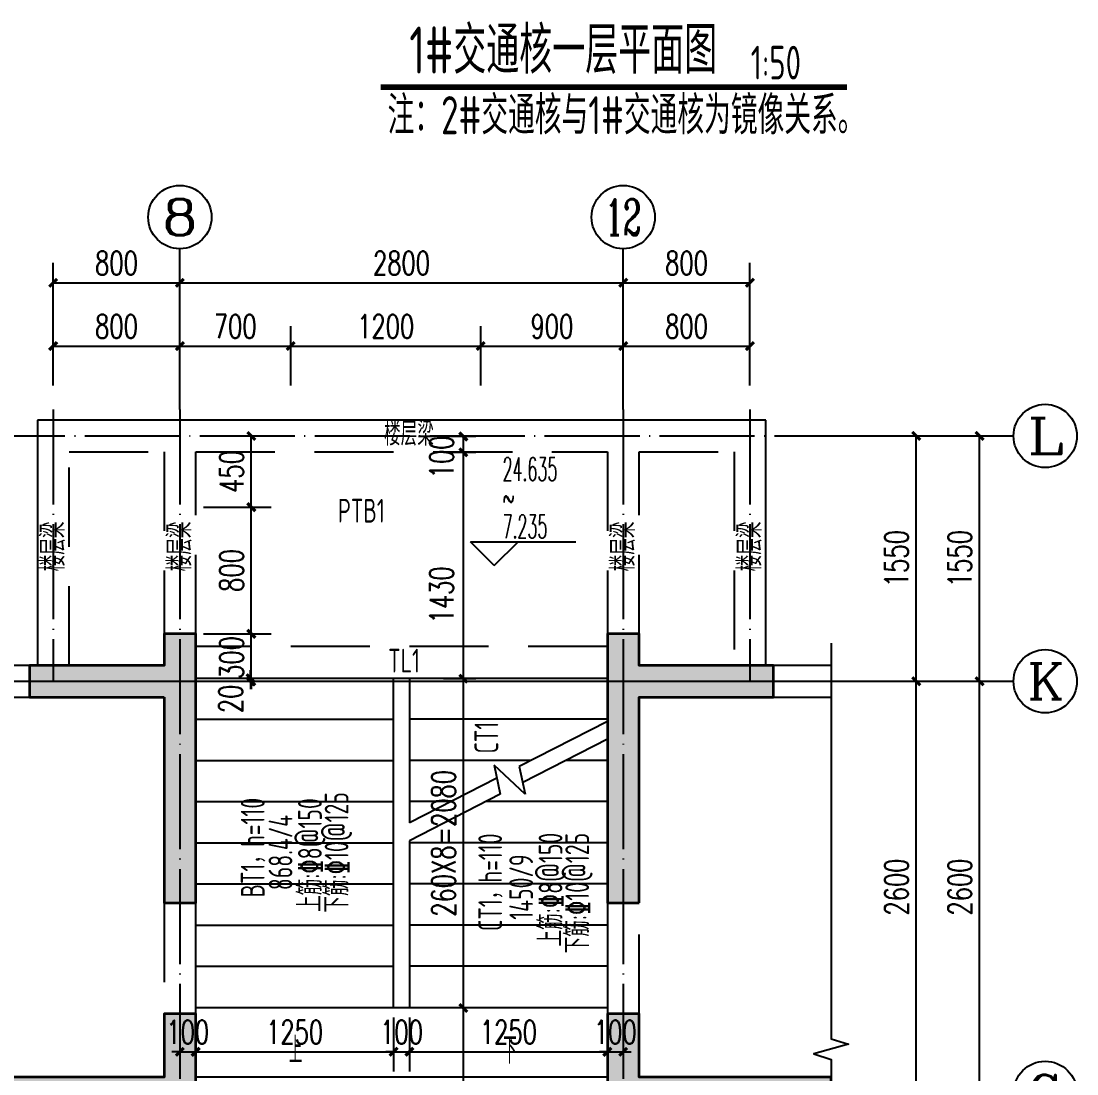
# Model space of a CAD drawing. Extents: x 393367 to 3005760, y 4998 to 826018.
# Drawn here: x 2802680 to 2809347, y 529447 to 536098 of the extents above; entities that cross this region are included whole.
import ezdxf
from ezdxf.enums import TextEntityAlignment as Align

# ---------------------------------------------------------------- set-up
doc = ezdxf.new("R2010")
doc.units = 0
doc.header["$LTSCALE"] = 1000
doc.linetypes.add('DASHED', pattern=[0.75, 0.5, -0.25])
doc.linetypes.add('DOTE', pattern=[2.42, 2, -0.2, 0.02, -0.2])
doc.layers.get('0').update_dxf_attribs({"linetype": 'CONTINUOUS'})
doc.layers.get('Defpoints').update_dxf_attribs({"linetype": 'CONTINUOUS'})
for name, color, linetype in [('AXIS', 3, 'CONTINUOUS'), ('AXIS_TEXT', 7, 'CONTINUOUS'), ('DIM_ELEV', 3, 'CONTINUOUS'), ('DIM_SYMB', 3, 'CONTINUOUS'), ('DOTE', 8, 'DOTE'), ('PUB_DIM', 3, 'CONTINUOUS'), ('PUB_TEXT', 7, 'CONTINUOUS'), ('S-梁', 4, 'DASHED'), ('S-梁实线', 4, 'CONTINUOUS'), ('S-砼墙', 150, 'CONTINUOUS'), ('S-砼墙填充', 251, 'CONTINUOUS'), ('STAIR', 2, 'CONTINUOUS'), ('TEXT', 7, 'CONTINUOUS'), ('THIN', 7, 'CONTINUOUS'), ('尺寸标注', 86, 'CONTINUOUS')]:
    doc.layers.add(name, color=color, linetype=linetype)
doc.styles.add('_TCH_AXIS', font='COMPLEX', dxfattribs={"bigfont": 'GBCBIG'})
doc.styles.add('_TCH_DIM', font='simplex.shx', dxfattribs={"width": 0.65, "bigfont": 'gbcbig.shx'})
doc.styles.add('_TCH_DIM_T3', font='SIMPLEX', dxfattribs={"width": 0.705882, "bigfont": 'GBCBIG'})
doc.styles.add('COMPLEX', font='COMPLEX')
doc.styles.add('TSSD_Rein', font='Tssdeng.shx', dxfattribs={"width": 0.7, "bigfont": 'hztxt.shx'})
doc.dimstyles.new('_TCH_ARCH&&50', dxfattribs={"dimtxt": 148.75, "dimasz": 50, "dimexe": 125, "dimexo": 150, "dimgap": 50, "dimtad": 1, "dimdec": 0, "dimzin": 0, "dimdsep": 46, "dimtxsty": '_TCH_DIM_T3', "dimblk": 'ARCHTICK', "dimcen": 0.09, "dimclrt": 4, "dimazin": 2, "dimtfac": 1, "dimtdec": 0, "dimtix": 1, "dimtmove": 2, "dimatfit": 3, "dimfxl": 1, "dimtolj": 1, "dimtzin": 0, "dimarcsym": 0})

# ---------------------------------------------------------------- blocks, each defined once
blk = doc.blocks.new('_axiso')
blk.add_circle((0, 0), 0.5)
at = {"layer": 'AXIS_TEXT', "style": 'COMPLEX', "width": 1.041667}
blk.add_attdef('A', text='', height=0.56, dxfattribs=at).set_placement((-0.25, -0.28), (0.25, -0.28), align=Align.FIT)
blk = doc.blocks.new('_ArchTick')
at = {"color": 0, "linetype": 'ByBlock', "const_width": 0.4}
blk.add_lwpolyline([(-0.5, -0.5), (0.5, 0.5)], dxfattribs=at)
blk = doc.blocks.new('*D2200')
at = {"layer": 'Defpoints', "color": 0, "transparency": 16777216}
for p in [(2807932.7, 531927), (2808332.7, 531927), (2807932.7, 529327)]:
    blk.add_point(p, dxfattribs=at)
at = {"layer": '尺寸标注', "color": 0, "lineweight": -2, "transparency": 16777216}
for p, q in [((2808082.7, 531927), (2808457.7, 531927)), ((2808332.7, 529327), (2808332.7, 531927)), ((2808082.7, 529327), (2808457.7, 529327))]:
    blk.add_line(p, q, dxfattribs=at)
at = {"layer": '尺寸标注', "color": 0, "lineweight": -2, "transparency": 16777216, "xscale": 50, "yscale": 50, "zscale": 50}
for p, rotation in [((2808332.7, 531927), 90), ((2808332.7, 529327), 270)]:
    blk.add_blockref('_ArchTick', p, dxfattribs=dict(at, rotation=rotation))
at = {"layer": '尺寸标注', "color": 4, "transparency": 16777216, "insert": (2808208.3, 530627), "char_height": 148.75, "attachment_point": 5, "rotation": 90, "style": '_TCH_DIM_T3'}
blk.add_mtext('\\A1;2600', dxfattribs=at)
blk = doc.blocks.new('*D2201')
at = {"layer": 'Defpoints', "color": 0, "transparency": 16777216}
for p in [(2807932.7, 533477), (2808332.7, 533477), (2807932.7, 531927)]:
    blk.add_point(p, dxfattribs=at)
at = {"layer": '尺寸标注', "color": 0, "lineweight": -2, "transparency": 16777216}
for p, q in [((2808082.7, 533477), (2808457.7, 533477)), ((2808332.7, 531927), (2808332.7, 533477)), ((2808082.7, 531927), (2808457.7, 531927))]:
    blk.add_line(p, q, dxfattribs=at)
at = {"layer": '尺寸标注', "color": 0, "lineweight": -2, "transparency": 16777216, "xscale": 50, "yscale": 50, "zscale": 50}
for p, rotation in [((2808332.7, 533477), 90), ((2808332.7, 531927), 270)]:
    blk.add_blockref('_ArchTick', p, dxfattribs=dict(at, rotation=rotation))
at = {"layer": '尺寸标注', "color": 4, "transparency": 16777216, "insert": (2808208.3, 532702), "char_height": 148.75, "attachment_point": 5, "rotation": 90, "style": '_TCH_DIM_T3'}
blk.add_mtext('\\A1;1550', dxfattribs=at)
blk = doc.blocks.new('*D2203')
at = {"layer": 'Defpoints', "color": 0, "transparency": 16777216}
for p in [(2807932.7, 531927), (2808732.7, 531927), (2807932.7, 529327)]:
    blk.add_point(p, dxfattribs=at)
at = {"layer": 'PUB_DIM', "color": 0, "lineweight": -2, "transparency": 16777216}
for p, q in [((2808082.7, 531927), (2808857.7, 531927)), ((2808732.7, 529327), (2808732.7, 531927)), ((2808082.7, 529327), (2808857.7, 529327))]:
    blk.add_line(p, q, dxfattribs=at)
at = {"layer": 'PUB_DIM', "color": 0, "lineweight": -2, "transparency": 16777216, "xscale": 50, "yscale": 50, "zscale": 50}
for p, rotation in [((2808732.7, 531927), 90), ((2808732.7, 529327), 270)]:
    blk.add_blockref('_ArchTick', p, dxfattribs=dict(at, rotation=rotation))
at = {"layer": 'PUB_DIM', "color": 4, "transparency": 16777216, "insert": (2808608.3, 530627), "char_height": 148.75, "attachment_point": 5, "rotation": 90, "style": '_TCH_DIM_T3'}
blk.add_mtext('\\A1;2600', dxfattribs=at)
blk = doc.blocks.new('*D2204')
at = {"layer": 'Defpoints', "color": 0, "transparency": 16777216}
for p in [(2807932.7, 533477), (2808732.7, 533477), (2807932.7, 531927)]:
    blk.add_point(p, dxfattribs=at)
at = {"layer": 'PUB_DIM', "color": 0, "lineweight": -2, "transparency": 16777216}
for p, q in [((2808082.7, 533477), (2808857.7, 533477)), ((2808732.7, 531927), (2808732.7, 533477)), ((2808082.7, 531927), (2808857.7, 531927))]:
    blk.add_line(p, q, dxfattribs=at)
at = {"layer": 'PUB_DIM', "color": 0, "lineweight": -2, "transparency": 16777216, "xscale": 50, "yscale": 50, "zscale": 50}
for p, rotation in [((2808732.7, 533477), 90), ((2808732.7, 531927), 270)]:
    blk.add_blockref('_ArchTick', p, dxfattribs=dict(at, rotation=rotation))
at = {"layer": 'PUB_DIM', "color": 4, "transparency": 16777216, "insert": (2808608.3, 532702), "char_height": 148.75, "attachment_point": 5, "rotation": 90, "style": '_TCH_DIM_T3'}
blk.add_mtext('\\A1;1550', dxfattribs=at)
blk = doc.blocks.new('*D2213')
at = {"layer": 'Defpoints', "color": 0, "transparency": 16777216}
for p in [(2803682, 534044.9), (2802882, 533644.9), (2803682, 533644.9)]:
    blk.add_point(p, dxfattribs=at)
at = {"layer": '尺寸标注', "color": 0, "lineweight": -2, "transparency": 16777216}
for p, q in [((2802882, 533794.9), (2802882, 534169.9)), ((2803682, 533794.9), (2803682, 534169.9)), ((2802882, 534044.9), (2803682, 534044.9))]:
    blk.add_line(p, q, dxfattribs=at)
at = {"layer": '尺寸标注', "color": 0, "lineweight": -2, "transparency": 16777216, "xscale": 50, "yscale": 50, "zscale": 50, "rotation": 180}
blk.add_blockref('_ArchTick', (2802882, 534044.9), dxfattribs=at)
at = {"layer": '尺寸标注', "color": 0, "lineweight": -2, "transparency": 16777216, "xscale": 50, "yscale": 50, "zscale": 50}
blk.add_blockref('_ArchTick', (2803682, 534044.9), dxfattribs=at)
at = {"layer": '尺寸标注', "color": 4, "transparency": 16777216, "insert": (2803282, 534169.3), "char_height": 148.75, "attachment_point": 5, "style": '_TCH_DIM_T3'}
blk.add_mtext('\\A1;800', dxfattribs=at)
blk = doc.blocks.new('*D2214')
at = {"layer": 'Defpoints', "color": 0, "transparency": 16777216}
for p in [(2804382, 534044.9), (2803682, 533644.9), (2804382, 533644.9)]:
    blk.add_point(p, dxfattribs=at)
at = {"layer": '尺寸标注', "color": 0, "lineweight": -2, "transparency": 16777216}
for p, q in [((2803682, 533794.9), (2803682, 534169.9)), ((2804382, 533794.9), (2804382, 534169.9)), ((2803682, 534044.9), (2804382, 534044.9))]:
    blk.add_line(p, q, dxfattribs=at)
at = {"layer": '尺寸标注', "color": 0, "lineweight": -2, "transparency": 16777216, "xscale": 50, "yscale": 50, "zscale": 50, "rotation": 180}
blk.add_blockref('_ArchTick', (2803682, 534044.9), dxfattribs=at)
at = {"layer": '尺寸标注', "color": 0, "lineweight": -2, "transparency": 16777216, "xscale": 50, "yscale": 50, "zscale": 50}
blk.add_blockref('_ArchTick', (2804382, 534044.9), dxfattribs=at)
at = {"layer": '尺寸标注', "color": 4, "transparency": 16777216, "insert": (2804032, 534169.3), "char_height": 148.75, "attachment_point": 5, "style": '_TCH_DIM_T3'}
blk.add_mtext('\\A1;700', dxfattribs=at)
blk = doc.blocks.new('*D2215')
at = {"layer": 'Defpoints', "color": 0, "transparency": 16777216}
for p in [(2805582, 534044.9), (2804382, 533644.9), (2805582, 533644.9)]:
    blk.add_point(p, dxfattribs=at)
at = {"layer": '尺寸标注', "color": 0, "lineweight": -2, "transparency": 16777216}
for p, q in [((2804382, 533794.9), (2804382, 534169.9)), ((2805582, 533794.9), (2805582, 534169.9)), ((2804382, 534044.9), (2805582, 534044.9))]:
    blk.add_line(p, q, dxfattribs=at)
at = {"layer": '尺寸标注', "color": 0, "lineweight": -2, "transparency": 16777216, "xscale": 50, "yscale": 50, "zscale": 50, "rotation": 180}
blk.add_blockref('_ArchTick', (2804382, 534044.9), dxfattribs=at)
at = {"layer": '尺寸标注', "color": 0, "lineweight": -2, "transparency": 16777216, "xscale": 50, "yscale": 50, "zscale": 50}
blk.add_blockref('_ArchTick', (2805582, 534044.9), dxfattribs=at)
at = {"layer": '尺寸标注', "color": 4, "transparency": 16777216, "insert": (2804982, 534169.3), "char_height": 148.75, "attachment_point": 5, "style": '_TCH_DIM_T3'}
blk.add_mtext('\\A1;1200', dxfattribs=at)
blk = doc.blocks.new('*D2216')
at = {"layer": 'Defpoints', "color": 0, "transparency": 16777216}
for p in [(2806482, 534044.9), (2805582, 533644.9), (2806482, 533644.9)]:
    blk.add_point(p, dxfattribs=at)
at = {"layer": '尺寸标注', "color": 0, "lineweight": -2, "transparency": 16777216}
for p, q in [((2805582, 533794.9), (2805582, 534169.9)), ((2806482, 533794.9), (2806482, 534169.9)), ((2805582, 534044.9), (2806482, 534044.9))]:
    blk.add_line(p, q, dxfattribs=at)
at = {"layer": '尺寸标注', "color": 0, "lineweight": -2, "transparency": 16777216, "xscale": 50, "yscale": 50, "zscale": 50, "rotation": 180}
blk.add_blockref('_ArchTick', (2805582, 534044.9), dxfattribs=at)
at = {"layer": '尺寸标注', "color": 0, "lineweight": -2, "transparency": 16777216, "xscale": 50, "yscale": 50, "zscale": 50}
blk.add_blockref('_ArchTick', (2806482, 534044.9), dxfattribs=at)
at = {"layer": '尺寸标注', "color": 4, "transparency": 16777216, "insert": (2806032, 534169.3), "char_height": 148.75, "attachment_point": 5, "style": '_TCH_DIM_T3'}
blk.add_mtext('\\A1;900', dxfattribs=at)
blk = doc.blocks.new('*D2217')
at = {"layer": 'Defpoints', "color": 0, "transparency": 16777216}
for p in [(2807282, 534044.9), (2806482, 533644.9), (2807282, 533644.9)]:
    blk.add_point(p, dxfattribs=at)
at = {"layer": '尺寸标注', "color": 0, "lineweight": -2, "transparency": 16777216}
for p, q in [((2806482, 533794.9), (2806482, 534169.9)), ((2807282, 533794.9), (2807282, 534169.9)), ((2806482, 534044.9), (2807282, 534044.9))]:
    blk.add_line(p, q, dxfattribs=at)
at = {"layer": '尺寸标注', "color": 0, "lineweight": -2, "transparency": 16777216, "xscale": 50, "yscale": 50, "zscale": 50, "rotation": 180}
blk.add_blockref('_ArchTick', (2806482, 534044.9), dxfattribs=at)
at = {"layer": '尺寸标注', "color": 0, "lineweight": -2, "transparency": 16777216, "xscale": 50, "yscale": 50, "zscale": 50}
blk.add_blockref('_ArchTick', (2807282, 534044.9), dxfattribs=at)
at = {"layer": '尺寸标注', "color": 4, "transparency": 16777216, "insert": (2806882, 534169.3), "char_height": 148.75, "attachment_point": 5, "style": '_TCH_DIM_T3'}
blk.add_mtext('\\A1;800', dxfattribs=at)
blk = doc.blocks.new('*D2218')
at = {"layer": 'Defpoints', "color": 0, "transparency": 16777216}
for p in [(2803682, 534444.9), (2802882, 533644.9), (2803682, 533644.9)]:
    blk.add_point(p, dxfattribs=at)
at = {"layer": 'PUB_DIM', "color": 0, "lineweight": -2, "transparency": 16777216}
for p, q in [((2802882, 533794.9), (2802882, 534569.9)), ((2803682, 533794.9), (2803682, 534569.9)), ((2802882, 534444.9), (2803682, 534444.9))]:
    blk.add_line(p, q, dxfattribs=at)
at = {"layer": 'PUB_DIM', "color": 0, "lineweight": -2, "transparency": 16777216, "xscale": 50, "yscale": 50, "zscale": 50, "rotation": 180}
blk.add_blockref('_ArchTick', (2802882, 534444.9), dxfattribs=at)
at = {"layer": 'PUB_DIM', "color": 0, "lineweight": -2, "transparency": 16777216, "xscale": 50, "yscale": 50, "zscale": 50}
blk.add_blockref('_ArchTick', (2803682, 534444.9), dxfattribs=at)
at = {"layer": 'PUB_DIM', "color": 4, "transparency": 16777216, "insert": (2803282, 534569.3), "char_height": 148.75, "attachment_point": 5, "style": '_TCH_DIM_T3'}
blk.add_mtext('\\A1;800', dxfattribs=at)
blk = doc.blocks.new('*D2219')
at = {"layer": 'Defpoints', "color": 0, "transparency": 16777216}
for p in [(2806482, 534444.9), (2803682, 533644.9), (2806482, 533644.9)]:
    blk.add_point(p, dxfattribs=at)
at = {"layer": 'PUB_DIM', "color": 0, "lineweight": -2, "transparency": 16777216}
for p, q in [((2803682, 533794.9), (2803682, 534569.9)), ((2806482, 533794.9), (2806482, 534569.9)), ((2803682, 534444.9), (2806482, 534444.9))]:
    blk.add_line(p, q, dxfattribs=at)
at = {"layer": 'PUB_DIM', "color": 0, "lineweight": -2, "transparency": 16777216, "xscale": 50, "yscale": 50, "zscale": 50, "rotation": 180}
blk.add_blockref('_ArchTick', (2803682, 534444.9), dxfattribs=at)
at = {"layer": 'PUB_DIM', "color": 0, "lineweight": -2, "transparency": 16777216, "xscale": 50, "yscale": 50, "zscale": 50}
blk.add_blockref('_ArchTick', (2806482, 534444.9), dxfattribs=at)
at = {"layer": 'PUB_DIM', "color": 4, "transparency": 16777216, "insert": (2805082, 534569.3), "char_height": 148.75, "attachment_point": 5, "style": '_TCH_DIM_T3'}
blk.add_mtext('\\A1;2800', dxfattribs=at)
blk = doc.blocks.new('*D2220')
at = {"layer": 'Defpoints', "color": 0, "transparency": 16777216}
for p in [(2807282, 534444.9), (2806482, 533644.9), (2807282, 533644.9)]:
    blk.add_point(p, dxfattribs=at)
at = {"layer": 'PUB_DIM', "color": 0, "lineweight": -2, "transparency": 16777216}
for p, q in [((2806482, 533794.9), (2806482, 534569.9)), ((2807282, 533794.9), (2807282, 534569.9)), ((2806482, 534444.9), (2807282, 534444.9))]:
    blk.add_line(p, q, dxfattribs=at)
at = {"layer": 'PUB_DIM', "color": 0, "lineweight": -2, "transparency": 16777216, "xscale": 50, "yscale": 50, "zscale": 50, "rotation": 180}
blk.add_blockref('_ArchTick', (2806482, 534444.9), dxfattribs=at)
at = {"layer": 'PUB_DIM', "color": 0, "lineweight": -2, "transparency": 16777216, "xscale": 50, "yscale": 50, "zscale": 50}
blk.add_blockref('_ArchTick', (2807282, 534444.9), dxfattribs=at)
at = {"layer": 'PUB_DIM', "color": 4, "transparency": 16777216, "insert": (2806882, 534569.3), "char_height": 148.75, "attachment_point": 5, "style": '_TCH_DIM_T3'}
blk.add_mtext('\\A1;800', dxfattribs=at)
blk = doc.blocks.new('*D2221')
at = {"layer": 'Defpoints', "color": 0, "transparency": 16777216}
for p in [(2806382, 529953.2), (2806482, 529953.2), (2806482, 529586.4)]:
    blk.add_point(p, dxfattribs=at)
at = {"layer": '尺寸标注', "color": 0, "lineweight": -2, "transparency": 16777216}
for p, q in [((2806382, 529803.2), (2806382, 529461.4)), ((2806482, 529803.2), (2806482, 529461.4)), ((2806382, 529586.4), (2806332, 529586.4)), ((2806382, 529586.4), (2806482, 529586.4)), ((2806482, 529586.4), (2806532, 529586.4))]:
    blk.add_line(p, q, dxfattribs=at)
at = {"layer": '尺寸标注', "color": 0, "lineweight": -2, "transparency": 16777216, "xscale": 50, "yscale": 50, "zscale": 50}
blk.add_blockref('_ArchTick', (2806382, 529586.4), dxfattribs=at)
at = {"layer": '尺寸标注', "color": 0, "lineweight": -2, "transparency": 16777216, "xscale": 50, "yscale": 50, "zscale": 50, "rotation": 180}
blk.add_blockref('_ArchTick', (2806482, 529586.4), dxfattribs=at)
at = {"layer": '尺寸标注', "color": 4, "transparency": 16777216, "insert": (2806432, 529710.8), "char_height": 148.75, "attachment_point": 5, "style": '_TCH_DIM_T3'}
blk.add_mtext('\\A1;100', dxfattribs=at)
blk = doc.blocks.new('*D2222')
at = {"layer": 'Defpoints', "color": 0, "transparency": 16777216}
for p in [(2805132, 529953.2), (2806382, 529953.2), (2806382, 529586.4)]:
    blk.add_point(p, dxfattribs=at)
at = {"layer": '尺寸标注', "color": 0, "lineweight": -2, "transparency": 16777216}
for p, q in [((2805132, 529803.2), (2805132, 529461.4)), ((2806382, 529803.2), (2806382, 529461.4)), ((2805132, 529586.4), (2806382, 529586.4))]:
    blk.add_line(p, q, dxfattribs=at)
at = {"layer": '尺寸标注', "color": 0, "lineweight": -2, "transparency": 16777216, "xscale": 50, "yscale": 50, "zscale": 50, "rotation": 180}
blk.add_blockref('_ArchTick', (2805132, 529586.4), dxfattribs=at)
at = {"layer": '尺寸标注', "color": 0, "lineweight": -2, "transparency": 16777216, "xscale": 50, "yscale": 50, "zscale": 50}
blk.add_blockref('_ArchTick', (2806382, 529586.4), dxfattribs=at)
at = {"layer": '尺寸标注', "color": 4, "transparency": 16777216, "insert": (2805757, 529710.8), "char_height": 148.75, "attachment_point": 5, "style": '_TCH_DIM_T3'}
blk.add_mtext('\\A1;1250', dxfattribs=at)
blk = doc.blocks.new('*D2223')
at = {"layer": 'Defpoints', "color": 0, "transparency": 16777216}
for p in [(2805032, 529953.2), (2805132, 529953.2), (2805132, 529586.4)]:
    blk.add_point(p, dxfattribs=at)
at = {"layer": '尺寸标注', "color": 0, "lineweight": -2, "transparency": 16777216}
for p, q in [((2805032, 529803.2), (2805032, 529461.4)), ((2805132, 529803.2), (2805132, 529461.4)), ((2805032, 529586.4), (2804982, 529586.4)), ((2805032, 529586.4), (2805132, 529586.4)), ((2805132, 529586.4), (2805182, 529586.4))]:
    blk.add_line(p, q, dxfattribs=at)
at = {"layer": '尺寸标注', "color": 0, "lineweight": -2, "transparency": 16777216, "xscale": 50, "yscale": 50, "zscale": 50}
blk.add_blockref('_ArchTick', (2805032, 529586.4), dxfattribs=at)
at = {"layer": '尺寸标注', "color": 0, "lineweight": -2, "transparency": 16777216, "xscale": 50, "yscale": 50, "zscale": 50, "rotation": 180}
blk.add_blockref('_ArchTick', (2805132, 529586.4), dxfattribs=at)
at = {"layer": '尺寸标注', "color": 4, "transparency": 16777216, "insert": (2805082, 529710.8), "char_height": 148.75, "attachment_point": 5, "style": '_TCH_DIM_T3'}
blk.add_mtext('\\A1;100', dxfattribs=at)
blk = doc.blocks.new('*D2224')
at = {"layer": 'Defpoints', "color": 0, "transparency": 16777216}
for p in [(2803782, 529953.2), (2805032, 529953.2), (2805032, 529586.4)]:
    blk.add_point(p, dxfattribs=at)
at = {"layer": '尺寸标注', "color": 0, "lineweight": -2, "transparency": 16777216}
for p, q in [((2803782, 529803.2), (2803782, 529461.4)), ((2805032, 529803.2), (2805032, 529461.4)), ((2803782, 529586.4), (2805032, 529586.4))]:
    blk.add_line(p, q, dxfattribs=at)
at = {"layer": '尺寸标注', "color": 0, "lineweight": -2, "transparency": 16777216, "xscale": 50, "yscale": 50, "zscale": 50, "rotation": 180}
blk.add_blockref('_ArchTick', (2803782, 529586.4), dxfattribs=at)
at = {"layer": '尺寸标注', "color": 0, "lineweight": -2, "transparency": 16777216, "xscale": 50, "yscale": 50, "zscale": 50}
blk.add_blockref('_ArchTick', (2805032, 529586.4), dxfattribs=at)
at = {"layer": '尺寸标注', "color": 4, "transparency": 16777216, "insert": (2804407, 529710.8), "char_height": 148.75, "attachment_point": 5, "style": '_TCH_DIM_T3'}
blk.add_mtext('\\A1;1250', dxfattribs=at)
blk = doc.blocks.new('*D2225')
at = {"layer": 'Defpoints', "color": 0, "transparency": 16777216}
for p in [(2803682, 529953.2), (2803782, 529953.2), (2803782, 529586.4)]:
    blk.add_point(p, dxfattribs=at)
at = {"layer": '尺寸标注', "color": 0, "lineweight": -2, "transparency": 16777216}
for p, q in [((2803682, 529803.2), (2803682, 529461.4)), ((2803782, 529803.2), (2803782, 529461.4)), ((2803682, 529586.4), (2803632, 529586.4)), ((2803682, 529586.4), (2803782, 529586.4)), ((2803782, 529586.4), (2803832, 529586.4))]:
    blk.add_line(p, q, dxfattribs=at)
at = {"layer": '尺寸标注', "color": 0, "lineweight": -2, "transparency": 16777216, "xscale": 50, "yscale": 50, "zscale": 50}
blk.add_blockref('_ArchTick', (2803682, 529586.4), dxfattribs=at)
at = {"layer": '尺寸标注', "color": 0, "lineweight": -2, "transparency": 16777216, "xscale": 50, "yscale": 50, "zscale": 50, "rotation": 180}
blk.add_blockref('_ArchTick', (2803782, 529586.4), dxfattribs=at)
at = {"layer": '尺寸标注', "color": 4, "transparency": 16777216, "insert": (2803732, 529710.8), "char_height": 148.75, "attachment_point": 5, "style": '_TCH_DIM_T3'}
blk.add_mtext('\\A1;100', dxfattribs=at)
blk = doc.blocks.new('*D2226')
at = {"layer": 'Defpoints', "color": 0, "transparency": 16777216}
for p in [(2805472.5, 533473.2), (2805701, 533473.2), (2805701, 533373.2)]:
    blk.add_point(p, dxfattribs=at)
at = {"layer": '尺寸标注', "color": 0, "lineweight": -2, "transparency": 16777216}
for p, q in [((2805551, 533473.2), (2805347.5, 533473.2)), ((2805472.5, 533373.2), (2805472.5, 533473.2)), ((2805551, 533373.2), (2805347.5, 533373.2))]:
    blk.add_line(p, q, dxfattribs=at)
at = {"layer": '尺寸标注', "color": 0, "lineweight": -2, "transparency": 16777216, "xscale": 50, "yscale": 50, "zscale": 50}
for p, rotation in [((2805472.5, 533473.2), 90), ((2805472.5, 533373.2), 270)]:
    blk.add_blockref('_ArchTick', p, dxfattribs=dict(at, rotation=rotation))
at = {"layer": '尺寸标注', "color": 4, "transparency": 16777216, "insert": (2805335, 533344.3), "char_height": 148.75, "attachment_point": 5, "rotation": 90, "style": '_TCH_DIM_T3'}
blk.add_mtext('\\A1;100', dxfattribs=at)
blk = doc.blocks.new('*D2227')
at = {"layer": 'Defpoints', "color": 0, "transparency": 16777216}
for p in [(2805472.5, 533373.2), (2805701, 533373.2), (2805701, 531943.2)]:
    blk.add_point(p, dxfattribs=at)
at = {"layer": '尺寸标注', "color": 0, "lineweight": -2, "transparency": 16777216}
for p, q in [((2805551, 533373.2), (2805347.5, 533373.2)), ((2805472.5, 531943.2), (2805472.5, 533373.2)), ((2805551, 531943.2), (2805347.5, 531943.2))]:
    blk.add_line(p, q, dxfattribs=at)
at = {"layer": '尺寸标注', "color": 0, "lineweight": -2, "transparency": 16777216, "xscale": 50, "yscale": 50, "zscale": 50}
for p, rotation in [((2805472.5, 533373.2), 90), ((2805472.5, 531943.2), 270)]:
    blk.add_blockref('_ArchTick', p, dxfattribs=dict(at, rotation=rotation))
at = {"layer": '尺寸标注', "color": 4, "transparency": 16777216, "insert": (2805335, 532473.1), "char_height": 148.75, "attachment_point": 5, "rotation": 90, "style": '_TCH_DIM_T3'}
blk.add_mtext('\\A1;1430', dxfattribs=at)
blk = doc.blocks.new('*D2228')
at = {"layer": 'Defpoints', "color": 0, "transparency": 16777216}
for p in [(2805472.5, 531943.2), (2805701, 531943.2), (2805701, 529863.2)]:
    blk.add_point(p, dxfattribs=at)
at = {"layer": '尺寸标注', "color": 0, "lineweight": -2, "transparency": 16777216}
for p, q in [((2805551, 531943.2), (2805347.5, 531943.2)), ((2805472.5, 529863.2), (2805472.5, 531943.2)), ((2805551, 529863.2), (2805347.5, 529863.2))]:
    blk.add_line(p, q, dxfattribs=at)
at = {"layer": '尺寸标注', "color": 0, "lineweight": -2, "transparency": 16777216, "xscale": 50, "yscale": 50, "zscale": 50}
for p, rotation in [((2805472.5, 531943.2), 90), ((2805472.5, 529863.2), 270)]:
    blk.add_blockref('_ArchTick', p, dxfattribs=dict(at, rotation=rotation))
at = {"layer": '尺寸标注', "color": 4, "transparency": 16777216, "insert": (2805348.1, 530903.2), "char_height": 148.75, "attachment_point": 5, "rotation": 90, "style": '_TCH_DIM_T3'}
blk.add_mtext('\\A1;260X8=2080', dxfattribs=at)
blk = doc.blocks.new('*D2229')
at = {"layer": 'Defpoints', "color": 0, "transparency": 16777216}
for p in [(2805472.5, 529863.2), (2805701, 529863.2), (2805701, 527923.2)]:
    blk.add_point(p, dxfattribs=at)
at = {"layer": '尺寸标注', "color": 0, "lineweight": -2, "transparency": 16777216}
for p, q in [((2805551, 529863.2), (2805347.5, 529863.2)), ((2805472.5, 527923.2), (2805472.5, 529863.2)), ((2805551, 527923.2), (2805347.5, 527923.2))]:
    blk.add_line(p, q, dxfattribs=at)
at = {"layer": '尺寸标注', "color": 0, "lineweight": -2, "transparency": 16777216, "xscale": 50, "yscale": 50, "zscale": 50}
for p, rotation in [((2805472.5, 529863.2), 90), ((2805472.5, 527923.2), 270)]:
    blk.add_blockref('_ArchTick', p, dxfattribs=dict(at, rotation=rotation))
at = {"layer": '尺寸标注', "color": 4, "transparency": 16777216, "insert": (2805335, 528996.4), "char_height": 148.75, "attachment_point": 5, "rotation": 90, "style": '_TCH_DIM_T3'}
blk.add_mtext('\\A1;1940', dxfattribs=at)
blk = doc.blocks.new('*D2231')
at = {"layer": 'Defpoints', "color": 0, "transparency": 16777216}
for p in [(2803682, 532227), (2804133.3, 532227), (2803682, 531927)]:
    blk.add_point(p, dxfattribs=at)
at = {"layer": 'PUB_DIM', "color": 0, "lineweight": -2, "transparency": 16777216}
for p, q in [((2803832, 532227), (2804258.3, 532227)), ((2804133.3, 532227), (2804133.3, 532277)), ((2804133.3, 531927), (2804133.3, 532227)), ((2803832, 531927), (2804258.3, 531927)), ((2804133.3, 531927), (2804133.3, 531877))]:
    blk.add_line(p, q, dxfattribs=at)
at = {"layer": 'PUB_DIM', "color": 0, "lineweight": -2, "transparency": 16777216, "xscale": 50, "yscale": 50, "zscale": 50}
for p, rotation in [((2804133.3, 532227), 270), ((2804133.3, 531927), 90)]:
    blk.add_blockref('_ArchTick', p, dxfattribs=dict(at, rotation=rotation))
at = {"layer": 'PUB_DIM', "color": 4, "transparency": 16777216, "insert": (2804008.9, 532077), "char_height": 148.75, "attachment_point": 5, "rotation": 90, "style": '_TCH_DIM_T3'}
blk.add_mtext('\\A1;300', dxfattribs=at)
blk = doc.blocks.new('*D2232')
at = {"layer": 'Defpoints', "color": 0, "transparency": 16777216}
for p in [(2803682, 533027), (2804133.3, 533027), (2803682, 532227)]:
    blk.add_point(p, dxfattribs=at)
at = {"layer": 'PUB_DIM', "color": 0, "lineweight": -2, "transparency": 16777216}
for p, q in [((2803832, 533027), (2804258.3, 533027)), ((2804133.3, 532227), (2804133.3, 533027)), ((2803832, 532227), (2804258.3, 532227))]:
    blk.add_line(p, q, dxfattribs=at)
at = {"layer": 'PUB_DIM', "color": 0, "lineweight": -2, "transparency": 16777216, "xscale": 50, "yscale": 50, "zscale": 50}
for p, rotation in [((2804133.3, 533027), 90), ((2804133.3, 532227), 270)]:
    blk.add_blockref('_ArchTick', p, dxfattribs=dict(at, rotation=rotation))
at = {"layer": 'PUB_DIM', "color": 4, "transparency": 16777216, "insert": (2804008.9, 532627), "char_height": 148.75, "attachment_point": 5, "rotation": 90, "style": '_TCH_DIM_T3'}
blk.add_mtext('\\A1;800', dxfattribs=at)
blk = doc.blocks.new('*D2233')
at = {"layer": 'Defpoints', "color": 0, "transparency": 16777216}
for p in [(2803682, 533477), (2804133.3, 533477), (2803682, 533027)]:
    blk.add_point(p, dxfattribs=at)
at = {"layer": 'PUB_DIM', "color": 0, "lineweight": -2, "transparency": 16777216}
for p, q in [((2803832, 533477), (2804258.3, 533477)), ((2804133.3, 533027), (2804133.3, 533477)), ((2803832, 533027), (2804258.3, 533027))]:
    blk.add_line(p, q, dxfattribs=at)
at = {"layer": 'PUB_DIM', "color": 0, "lineweight": -2, "transparency": 16777216, "xscale": 50, "yscale": 50, "zscale": 50}
for p, rotation in [((2804133.3, 533477), 90), ((2804133.3, 533027), 270)]:
    blk.add_blockref('_ArchTick', p, dxfattribs=dict(at, rotation=rotation))
at = {"layer": 'PUB_DIM', "color": 4, "transparency": 16777216, "insert": (2804008.9, 533252), "char_height": 148.75, "attachment_point": 5, "rotation": 90, "style": '_TCH_DIM_T3'}
blk.add_mtext('\\A1;450', dxfattribs=at)
blk = doc.blocks.new('A$C388434FB')
at = {"layer": 'S-砼墙填充'}
for points in [[(1353, 4786.9), (1353, 3486.9), (1553, 3486.9), (1553, 5186.9), (1353, 5186.9), (1353, 4986.9), (503, 4986.9), (503, 4786.9)], [(4353, 3486.8), (4353, 4786.8), (5203, 4786.9), (5203, 4986.9), (4353, 4986.8), (4353, 5186.9), (4153, 5186.9), (4153, 3486.8)], [(1552.9, 2186.9), (1552.9, 2786.9), (1352.9, 2786.9), (1352.9, 2386.9), (140, 2386.9), (140, 2186.9)], [(5566, 2186.9), (5566, 2386.9), (4353.1, 2386.9), (4353.1, 2786.9), (4153.1, 2786.9), (4153.1, 2186.9)], [(1702.9, 140), (1702.9, 886.9), (1352.9, 886.9), (1352.9, 686.9), (1502.9, 686.9), (1502.9, 140)], [(4353.1, 686.8), (4353.1, 886.8), (4003.1, 886.8), (4003.1, 140), (4203.1, 140), (4203.1, 686.8)]]:
    blk.add_hatch(color=142, dxfattribs=at).paths.add_polyline_path(points)
at = {"layer": 'S-梁'}
for p, q in [((753, 4986.9), (753, 6336.9)), ((753, 6336.9), (1353, 6336.9)), ((1353, 6336.9), (1353, 5186.9)), ((1553, 6336.9), (4153, 6336.9)), ((1553, 5186.9), (1553, 6336.9)), ((4153, 6336.9), (4153, 5186.9)), ((4353, 6336.9), (4953, 6336.9)), ((4353, 5186.9), (4353, 6336.9)), ((4953, 6336.9), (4953, 4986.9)), ((4153, 5106.8), (1553, 5106.9)), ((140, 4786.9), (503, 4786.9)), ((5203, 4786.9), (5566, 4786.9)), ((1353, 3486.9), (1352.9, 2786.9)), ((4353.1, 2786.9), (4353, 3486.9)), ((1352.9, 2186.9), (1352.9, 886.9)), ((1552.9, 886.9), (1552.9, 2186.9)), ((1552.9, 2186.9), (4153.1, 2186.9)), ((4153.1, 2186.9), (4153.1, 886.8)), ((4353.1, 886.8), (4353.1, 2186.9)), ((4003.1, 886.8), (1702.9, 886.9))]:
    blk.add_line(p, q, dxfattribs=at)
at = {"layer": 'S-梁实线'}
for p, q in [((553, 6536.9), (553, 4986.9)), ((1453, 6536.9), (553, 6536.9)), ((4253, 6536.9), (1453, 6536.9)), ((5153, 6536.9), (4253, 6536.9)), ((5153, 4986.9), (5153, 6536.9)), ((503, 4986.9), (140, 4986.9)), ((5566, 4986.9), (5203, 4986.9)), ((1553, 4906.9), (4153, 4906.8)), ((1552.9, 2786.9), (1553, 3486.9)), ((4153, 3486.8), (4153.1, 2786.9)), ((4153.1, 2386.9), (1552.9, 2386.9)), ((1702.9, 686.9), (4003.1, 686.8))]:
    blk.add_line(p, q, dxfattribs=at)
at = {"layer": 'S-砼墙', "color": 150, "lineweight": 35}
for points in [[(1353, 4786.9), (1353, 3486.9), (1553, 3486.9), (1553, 5186.9), (1353, 5186.9), (1353, 4986.9), (503, 4986.9), (503, 4786.9)], [(4353, 3486.8), (4353, 4786.8), (5203, 4786.9), (5203, 4986.9), (4353, 4986.8), (4353, 5186.9), (4153, 5186.9), (4153, 3486.8)], [(1552.9, 2186.9), (1552.9, 2786.9), (1352.9, 2786.9), (1352.9, 2386.9), (140, 2386.9), (140, 2186.9)], [(5566, 2186.9), (5566, 2386.9), (4353.1, 2386.9), (4353.1, 2786.9), (4153.1, 2786.9), (4153.1, 2186.9)], [(1702.9, 140), (1702.9, 886.9), (1352.9, 886.9), (1352.9, 686.9), (1502.9, 686.9), (1502.9, 140), (1702.9, 140), (1702.9, 140)], [(4353.1, 686.8), (4353.1, 886.8), (4003.1, 886.8), (4003.1, 140), (4003.1, 140), (4003.1, 140), (4203.1, 140), (4203.1, 686.8)]]:
    blk.add_lwpolyline(points, close=True, dxfattribs=at)
at = {"layer": 'THIN'}
for points in [[(140, 5126.9), (140, 2628.5), (250, 2593.5), (30, 2533.5), (140, 2498.5), (140, 0)], [(5566, 5126.9), (5566, 2628.5), (5676, 2593.5), (5456, 2533.5), (5566, 2498.5), (5566, 0)], [(5706, 140), (2918, 140), (2883, 30), (2823, 250), (2788, 140), (0, 140)]]:
    blk.add_lwpolyline(points, dxfattribs=at)
blk = doc.blocks.new('*D2236')
at = {"layer": 'Defpoints', "color": 0, "transparency": 16777216}
for p in [(2805472.5, 531943.2), (2805701, 531943.2), (2805701, 529863.2)]:
    blk.add_point(p, dxfattribs=at)
at = {"layer": '尺寸标注', "color": 0, "lineweight": -2, "transparency": 16777216}
for p, q in [((2805551, 531943.2), (2805347.5, 531943.2)), ((2805472.5, 529863.2), (2805472.5, 531943.2)), ((2805551, 529863.2), (2805347.5, 529863.2))]:
    blk.add_line(p, q, dxfattribs=at)
at = {"layer": '尺寸标注', "color": 0, "lineweight": -2, "transparency": 16777216, "xscale": 50, "yscale": 50, "zscale": 50}
for p, rotation in [((2805472.5, 531943.2), 90), ((2805472.5, 529863.2), 270)]:
    blk.add_blockref('_ArchTick', p, dxfattribs=dict(at, rotation=rotation))
at = {"layer": '尺寸标注', "color": 4, "transparency": 16777216, "insert": (2805348.1, 530903.2), "char_height": 148.75, "attachment_point": 5, "rotation": 90, "style": '_TCH_DIM_T3'}
blk.add_mtext('\\A1;260X8=2080', dxfattribs=at)
blk = doc.blocks.new('*D2237')
at = {"layer": 'Defpoints', "color": 0, "transparency": 16777216}
for p in [(2803782.1, 531947), (2803782.1, 531927), (2804128.1, 531927)]:
    blk.add_point(p, dxfattribs=at)
at = {"layer": 'PUB_DIM', "color": 0, "lineweight": -2, "transparency": 16777216}
for p, q in [((2803932.1, 531947), (2804253.1, 531947)), ((2804128.1, 531947), (2804128.1, 531997)), ((2804128.1, 531947), (2804128.1, 531927)), ((2803932.1, 531927), (2804253.1, 531927)), ((2804128.1, 531927), (2804128.1, 531877))]:
    blk.add_line(p, q, dxfattribs=at)
at = {"layer": 'PUB_DIM', "color": 0, "lineweight": -2, "transparency": 16777216, "xscale": 50, "yscale": 50, "zscale": 50}
for p, rotation in [((2804128.1, 531947), 270), ((2804128.1, 531927), 90)]:
    blk.add_blockref('_ArchTick', p, dxfattribs=dict(at, rotation=rotation))
at = {"layer": 'PUB_DIM', "color": 4, "transparency": 16777216, "insert": (2804003.7, 531816.2), "char_height": 148.75, "attachment_point": 5, "rotation": 90, "style": '_TCH_DIM_T3'}
blk.add_mtext('\\A1;20', dxfattribs=at)

msp = doc.modelspace()

# ---------------------------------------------------------------- linework, layer by layer
at = {"layer": 'AXIS'}
for p, q in [((2803682.03303, 533644.87682), (2803682.03303, 534659.4844)), ((2806482.03303, 533644.87682), (2806482.03303, 534659.4844)), ((2807932.67957, 533476.99171), (2808947.28715, 533476.99171)), ((2807932.67957, 531926.99172), (2808947.28715, 531926.99172))]:
    msp.add_line(p, q, dxfattribs=at)
at = {"layer": 'DIM_ELEV', "color": 6}
for p, q in [((2805668.11174, 532657.79615), (2805518.11174, 532807.79615)), ((2805518.11174, 532807.79615), (2806183.03221, 532807.79615)), ((2805668.11174, 532657.79615), (2805818.11174, 532807.79615))]:
    msp.add_line(p, q, dxfattribs=at)
at = {"layer": 'DIM_SYMB', "const_width": 35}
msp.add_lwpolyline([(2804951.26733, 535681.17862), (2807896.00665, 535681.17862)], dxfattribs=at)
at = {"layer": 'DIM_SYMB'}
for points in [[(2804407.03303, 529736.99167, 0, 0, 0), (2804407.03303, 532661.99167, 0, 0, 0), (2805757.03303, 532661.99167, 0, 0, 0), (2805757.03303, 531576.99167, 40, 0, 0), (2805757.03303, 531426.99167, 0, 0, 0)], [(2805757.03303, 529736.99167, 0, 0, 0), (2805757.03303, 531016.99167, 40, 0, 0), (2805757.03303, 531166.99167, 0, 0, 0)]]:
    msp.add_lwpolyline(points, format="xyseb", dxfattribs=at)
at = {"layer": 'DOTE', "linetype": 'DOTE', "ltscale": 0.3}
for p, q in [((2802882.03303, 533644.87682), (2802882.03303, 531926.99171)), ((2803682.03303, 533644.87682), (2803682.03303, 527826.99171)), ((2806482.03303, 533644.87682), (2806482.03303, 527826.99171)), ((2807282.03303, 533644.87682), (2807282.03303, 531926.99171)), ((2802356.07318, 533476.99171), (2807932.67957, 533476.99171)), ((2801982.03702, 531926.99168), (2808182.03702, 531926.99168)), ((2802356.07318, 531926.99171), (2807932.67957, 531926.99171))]:
    msp.add_line(p, q, dxfattribs=at)
at = {"layer": 'STAIR'}
for p, q in [((2805032.03303, 529866.99167), (2805032.03303, 531946.99167)), ((2805132.03303, 531946.99167), (2805132.03303, 531032.44149)), ((2803782.1294, 531686.99167), (2805032.03303, 531686.99167)), ((2806382.03303, 531686.99167), (2805132.03303, 531686.99167)), ((2806382.03303, 531673.94178), (2805826.0499, 531388.61111)), ((2806382.03303, 531561.54185), (2805847.8694, 531287.40895)), ((2803782.1294, 531426.99167), (2805032.03303, 531426.99167)), ((2805900.83661, 531426.99167), (2805132.03303, 531426.99167)), ((2806382.03303, 531426.99167), (2806119.85431, 531426.99167)), ((2805863.65615, 531214.18762), (2805666.40853, 531397.05265)), ((2805666.40853, 531397.05265), (2805705.77091, 531214.48397)), ((2805826.0499, 531388.61111), (2805863.65615, 531214.18762)), ((2805683.95141, 531315.68613), (2805132.03303, 531032.44149)), ((2805705.77091, 531214.48397), (2805132.03303, 530920.04155)), ((2803782.1294, 531166.99167), (2805032.03303, 531166.99167)), ((2805394.21175, 531166.99167), (2805132.03303, 531166.99167)), ((2806382.03303, 531166.99167), (2805613.22945, 531166.99167)), ((2803782.1294, 530906.99167), (2805032.03303, 530906.99167)), ((2805132.03303, 530920.04155), (2805132.03303, 529866.99167)), ((2806382.03303, 530906.99167), (2805132.03303, 530906.99167)), ((2803782.1294, 530646.99167), (2805032.03303, 530646.99167)), ((2806382.03303, 530646.99167), (2805132.03303, 530646.99167)), ((2803782.03303, 530386.99167), (2805032.03303, 530386.99167)), ((2806382.03303, 530386.99167), (2805132.03303, 530386.99167)), ((2803782.03303, 530126.99167), (2805032.03303, 530126.99167)), ((2806382.03303, 530126.99167), (2805132.03303, 530126.99167)), ((2803782.03303, 529866.99167), (2806382.21884, 529866.99167))]:
    msp.add_line(p, q, dxfattribs=at)

# ---------------------------------------------------------------- block references
msp.add_blockref('A$C388434FB', (2802229.12349, 527040.14007))
at = {"layer": 'AXIS'}
ref = msp.add_blockref('_axiso', (2803682.03303, 534859.4844), dxfattribs=dict(at, xscale=400, yscale=400, zscale=400))
ref.add_attrib('A', '8', dxfattribs={"layer": 'AXIS_TEXT', "height": 226.27417, "style": '_TCH_AXIS', "width": 1.5}).set_placement((2803568.89595, 534746.34732), (2803795.17012, 534746.34732), align=Align.FIT)
ref = msp.add_blockref('_axiso', (2806482.03303, 534859.4844), dxfattribs=dict(at, xscale=400, yscale=400, zscale=400))
ref.add_attrib('A', '12', dxfattribs={"layer": 'AXIS_TEXT', "height": 226.27417, "style": '_TCH_AXIS', "width": 0.724138}).set_placement((2806368.89595, 534746.34732), (2806595.17012, 534746.34732), align=Align.FIT)
ref = msp.add_blockref('_axiso', (2809147.28715, 533476.99171), dxfattribs=dict(at, xscale=400, yscale=400, zscale=400))
ref.add_attrib('A', 'L', dxfattribs={"layer": 'AXIS_TEXT', "height": 226.27417, "style": '_TCH_AXIS', "width": 1.4}).set_placement((2809034.15007, 533363.85463), (2809260.42424, 533363.85463), align=Align.FIT)
ref = msp.add_blockref('_axiso', (2809147.28715, 531926.99172), dxfattribs=dict(at, xscale=400, yscale=400, zscale=400))
ref.add_attrib('A', 'K', dxfattribs={"layer": 'AXIS_TEXT', "height": 226.27417, "style": '_TCH_AXIS', "width": 1.105263}).set_placement((2809034.15007, 531813.85464), (2809260.42424, 531813.85464), align=Align.FIT)
ref = msp.add_blockref('_axiso', (2809147.28715, 529326.99171), dxfattribs=dict(at, xscale=400, yscale=400, zscale=400))
ref.add_attrib('A', 'G', dxfattribs={"layer": 'AXIS_TEXT', "height": 226.27417, "style": '_TCH_AXIS', "width": 1.166667}).set_placement((2809034.15007, 529213.85463), (2809260.42424, 529213.85463), align=Align.FIT)

# ---------------------------------------------------------------- texts
at = {"layer": 'DIM_ELEV', "color": 7, "style": '_TCH_DIM', "width": 0.494118}
for s, p in [('24.635', (2805720.03221, 533192.90913)), ('~', (2805720.03221, 533013.49033)), ('7.235', (2805720.03221, 532830.2618))]:
    msp.add_text(s, height=148.75, dxfattribs=at).set_placement(p)
at = {"layer": 'PUB_TEXT', "width": 0.7}
for s, height, style, p in [('1#交通核一层平面图', 297.5, 'TSSD_Rein', (2805131.19256, 535766.33842)), ('1:50', 212.5, 'TSSD_Rein', (2807287.42309, 535729.42942)), ('上', 168.79433, '_TCH_DIM', (2804370.54367, 529511.94167)), ('下', 168.79433, '_TCH_DIM', (2805723.80165, 529511.94167))]:
    msp.add_text(s, height=height, dxfattribs=dict(at, style=style)).set_placement(p)
at = {"layer": 'PUB_TEXT', "color": 1, "style": 'TSSD_Rein', "width": 0.7}
msp.add_text('注：2#交通核与1#交通核为镜像关系。', height=241.1347518, dxfattribs=at).set_placement((2804994.07567, 535382.88168))
at = {"layer": 'TEXT', "color": 230, "style": 'TSSD_Rein', "width": 0.7}
for s, p in [('楼层梁', (2805129.23255, 533416.39723)), ('PTB1', (2804828.12114, 532929.79796)), ('TL1', (2805098.12901, 531982.64706))]:
    msp.add_text(s, height=150, dxfattribs=at).set_placement(p, align=Align.CENTER)
for s, p in [('楼层梁', (2802955.63084, 532779.12326)), ('楼层梁', (2803755.63084, 532779.12326)), ('楼层梁', (2806555.63085, 532779.12326)), ('楼层梁', (2807355.63481, 532779.16164)), ('CT1', (2805693.09722, 531571.15102)), ('BT1，h=110', (2804217.25747, 530876.02203)), ('868.4/4', (2804392.93249, 530845.13823)), ('CT1，h=110', (2805717.01559, 530657.59627)), ('1450/9', (2805912.56259, 530626.71247))]:
    msp.add_text(s, height=150, rotation=90, dxfattribs=at).set_placement(p, align=Align.CENTER)
for s, p in [('下筋:%%13210@125', (2804746.98629, 530464.90631, 0)), ('上筋:%%1328@150', (2804578.82892, 530469.81104, 0)), ('上筋:%%1328@150', (2806098.45902, 530251.38528, 0)), ('下筋:%%13210@125', (2806266.61639, 530207.90105, 0))]:
    msp.add_text(s, height=150, rotation=90, dxfattribs=at).set_placement(p)

# ---------------------------------------------------------------- dimensions: what is measured, and where the dimension line sits
at = {"layer": 'PUB_DIM'}
for p1, p2, distance, picture, middle in [((2802882.03303, 533644.87682), (2803682.03303, 533644.87682), 800, '*D2218', (2803282.03303, 534569.25182)), ((2803682.03303, 533644.87682), (2806482.03303, 533644.87682), 800, '*D2219', (2805082.03303, 534569.25182)), ((2806482.03303, 533644.87682), (2807282.03303, 533644.87682), 800, '*D2220', (2806882.03303, 534569.25182)), ((2803682.03504, 533026.99262), (2803682.03504, 533476.99171), -451.24939, '*D2233', (2804008.90944, 533251.99216)), ((2807932.67957, 531926.99172), (2807932.67957, 533476.99171), -800, '*D2204', (2808608.30457, 532701.99172)), ((2803682.03504, 532226.99262), (2803682.03504, 533026.99262), -451.24939, '*D2232', (2804008.90944, 532626.99262)), ((2803682.03504, 531926.99171), (2803682.03504, 532226.99262), -451.24939, '*D2231', (2804008.90944, 532076.99217)), ((2807932.67957, 529326.99171), (2807932.67957, 531926.99172), -800, '*D2203', (2808608.30457, 530626.99172))]:
    dim = msp.add_aligned_dim(p1=p1, p2=p2, distance=distance, dimstyle='_TCH_ARCH&&50', dxfattribs=at)
    dim.commit()
    dim.dimension.update_dxf_attribs({"geometry": picture, "text_midpoint": middle})
dim = msp.add_linear_dim(base=(2804128.09309, 531926.99168), p1=(2803782.12525, 531947.02917), p2=(2803782.12525, 531926.99168), angle=90, dimstyle='_TCH_ARCH&&50', dxfattribs=at)
dim.commit()
dim.dimension.update_dxf_attribs({"geometry": '*D2237', "text_midpoint": (2804003.71809, 531816.19265), "dimtype": 160})
at = {"layer": '尺寸标注', "color": 106}
for p1, p2, distance, picture, middle in [((2802882.03303, 533644.87682), (2803682.03303, 533644.87682), 400, '*D2213', (2803282.03303, 534169.25182)), ((2803682.03303, 533644.87682), (2804382.03304, 533644.87682), 400, '*D2214', (2804032.03304, 534169.25182)), ((2804382.03304, 533644.87682), (2805582.03304, 533644.87682), 400, '*D2215', (2804982.03304, 534169.25182)), ((2805582.03304, 533644.87682), (2806482.03303, 533644.87682), 400, '*D2216', (2806032.03304, 534169.25182)), ((2806482.03303, 533644.87682), (2807282.03303, 533644.87682), 400, '*D2217', (2806882.03303, 534169.25182)), ((2807932.67957, 531926.99172), (2807932.67957, 533476.99171), -400, '*D2201', (2808208.30457, 532701.99172)), ((2807932.67957, 529326.99171), (2807932.67957, 531926.99172), -400, '*D2200', (2808208.30457, 530626.99172)), ((2803682.03303, 529953.21651), (2803782.03303, 529953.21651), -366.83688, '*D2225', (2803732.03303, 529710.75462)), ((2803782.03303, 529953.21651), (2805032.03303, 529953.21651), -366.83688, '*D2224', (2804407.03303, 529710.75462)), ((2805032.03303, 529953.21651), (2805132.03303, 529953.21651), -366.83688, '*D2223', (2805082.03303, 529710.75462)), ((2805132.03303, 529953.21651), (2806382.03303, 529953.21651), -366.83688, '*D2222', (2805757.03303, 529710.75462)), ((2806382.03303, 529953.21651), (2806482.03303, 529953.21651), -366.83688, '*D2221', (2806432.03303, 529710.75462))]:
    dim = msp.add_aligned_dim(p1=p1, p2=p2, distance=distance, dimstyle='_TCH_ARCH&&50', dxfattribs=at)
    dim.commit()
    dim.dimension.update_dxf_attribs({"geometry": picture, "text_midpoint": middle})
for base, p1, p2, picture, middle in [((2805472.48715, 533473.2418), (2805700.9967, 533373.24179), (2805700.9967, 533473.2418), '*D2226', (2805334.98715, 533344.31847)), ((2805472.48715, 533373.24179), (2805700.9967, 531943.2418), (2805700.9967, 533373.24179), '*D2227', (2805334.98715, 532473.06534)), ((2805472.48715, 529863.2418), (2805700.9967, 527923.2418), (2805700.9967, 529863.2418), '*D2229', (2805334.98715, 528996.42937))]:
    dim = msp.add_linear_dim(base=base, p1=p1, p2=p2, angle=90, dimstyle='_TCH_ARCH&&50', dxfattribs=at)
    dim.commit()
    dim.dimension.update_dxf_attribs({"geometry": picture, "text_midpoint": middle, "dimtype": 161})
for p1, p2, picture, middle in [((2805700.9967, 529863.2418), (2805700.9967, 531943.2418), '*D2228', (2805348.11215, 530903.2418)), ((2805700.9967, 529863.24176), (2805700.9967, 531943.24176), '*D2236', (2805348.11215, 530903.24176))]:
    dim = msp.add_aligned_dim(p1=p1, p2=p2, distance=228.50955, text='260X8=2080', dimstyle='_TCH_ARCH&&50', dxfattribs=at)
    dim.commit()
    dim.dimension.update_dxf_attribs({"geometry": picture, "text_midpoint": middle})

doc.saveas('drawing.dxf')
